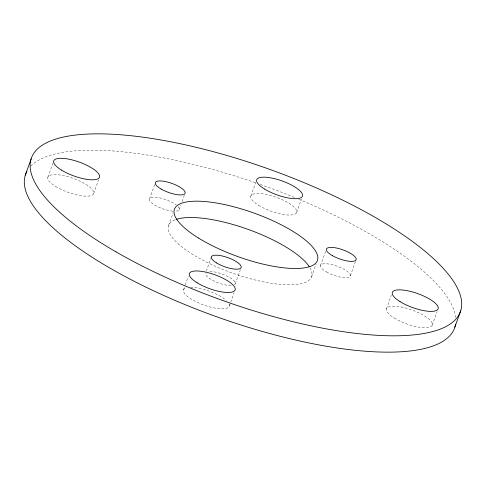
<?xml version="1.0" encoding="UTF-8"?>
<svg xmlns="http://www.w3.org/2000/svg" width="486" height="486" viewBox="0 0 486 486"><rect width="100%" height="100%" fill="white"/><g stroke="black" fill="none" stroke-linecap="round" stroke-linejoin="round"><path stroke-width="0.36" stroke-dasharray="2.43 1.82" d="M325.614 251.323L320.499 265.599M350.351 275.841L355.479 261.529M47.883 177.22L53.223 162.3M93.658 193.562L98.488 180.069M154.676 184.528L149.536 198.835M168.563 225.601L173.144 212.813M179.2 209.691L180.895 204.958M183.526 289.899L185.051 285.634M185.306 284.924L188.355 276.4M206.325 271.085L211.41 256.875M250.855 196.095L255.685 182.596M235.315 283.842L240.91 268.211M229.295 306.241L234.131 292.748M296.63 212.443L301.46 198.944M311.587 276.741L316.161 263.953M386.492 308.774L391.327 295.275M432.267 325.122L437.096 311.623M182.11 201.581L184.328 195.415M30.776 166.157A227.831 69.644 19.7 0 1 256.134 182.985M260.32 184.449A227.831 69.644 19.7 0 1 296.114 198.13M298.811 199.248A227.831 69.644 19.7 0 1 455.698 317.577M309.947 267.762A75.944 23.213 19.7 0 1 232.265 273.029A75.944 23.213 19.7 0 1 175.537 219.648M178.089 206.635A15.795 4.83 19.7 0 1 175.112 211.252M172.87 211.185A15.795 4.83 19.7 0 1 152.197 203.324A15.795 4.83 19.7 0 1 155.465 197.31A15.795 4.83 19.7 0 1 176.242 204.97M209.752 271.534A15.795 4.83 19.7 0 1 228.602 276.874A15.795 4.83 19.7 0 1 234.331 284.875M231.123 285.525A15.795 4.83 19.7 0 1 214.053 281.09A15.795 4.83 19.7 0 1 205.56 273.217M229.052 303.926A24.3 7.43 19.7 0 1 203.033 304.746A24.3 7.43 19.7 0 1 185.944 287.919M190.53 287.299A24.3 7.43 19.7 0 1 226.379 300.579M258.564 205.299A24.3 7.43 19.7 0 0 296.314 213.038A24.3 7.43 19.7 0 0 266.34 194.467A24.3 7.43 19.7 0 0 258.564 205.299M55.592 186.424A24.3 7.43 19.7 0 0 93.342 194.163A24.3 7.43 19.7 0 0 63.368 175.592A24.3 7.43 19.7 0 0 55.592 186.424M326.519 271.96A15.795 4.83 19.7 0 0 350.291 276.066A15.795 4.83 19.7 0 0 329.472 264.135A15.795 4.83 19.7 0 0 326.519 271.96M394.207 317.978A24.3 7.43 19.7 0 0 431.957 325.717A24.3 7.43 19.7 0 0 401.983 307.146A24.3 7.43 19.7 0 0 394.207 317.978"/><path stroke-width="0.73" d="M25.302 175.203L31.153 158.867M454.847 327.133L460.698 310.797M455.564 324.089A227.831 69.644 19.7 0 1 217.941 317.218A227.831 69.644 19.7 0 1 26.845 171.515M176.157 219.429A75.944 23.213 19.7 0 1 247.137 229.04A75.944 23.213 19.7 0 1 309.205 266.577M115.899 251.809A227.831 69.644 19.7 0 0 460.066 312.553A227.831 69.644 19.7 0 0 161.814 140.132A227.831 69.644 19.7 0 0 115.899 251.809M198.434 238.006A75.944 23.213 19.7 0 0 316.453 262.264A75.944 23.213 19.7 0 0 222.886 204.223A75.944 23.213 19.7 0 0 198.434 238.006M264.414 188.963A24.3 7.43 19.7 0 0 302.164 196.702A24.3 7.43 19.7 0 0 272.19 178.131A24.3 7.43 19.7 0 0 264.414 188.963M61.443 170.082A24.3 7.43 19.7 0 0 99.193 177.821A24.3 7.43 19.7 0 0 69.219 159.25A24.3 7.43 19.7 0 0 61.443 170.082M161.121 189.048A15.795 4.83 19.7 0 0 185.069 193.355A15.795 4.83 19.7 0 0 164.523 181.387A15.795 4.83 19.7 0 0 161.121 189.048M332.369 255.624A15.795 4.83 19.7 0 0 356.141 259.737A15.795 4.83 19.7 0 0 335.322 247.799A15.795 4.83 19.7 0 0 332.369 255.624M400.057 301.642A24.3 7.43 19.7 0 0 437.807 309.382A24.3 7.43 19.7 0 0 407.833 290.81A24.3 7.43 19.7 0 0 400.057 301.642M216.422 262.859A15.795 4.83 19.7 0 0 240.959 267.889A15.795 4.83 19.7 0 0 221.476 255.818A15.795 4.83 19.7 0 0 216.422 262.859M197.085 282.761A24.3 7.43 19.7 0 0 234.835 290.5A24.3 7.43 19.7 0 0 204.861 271.929A24.3 7.43 19.7 0 0 197.085 282.761"/></g></svg>
